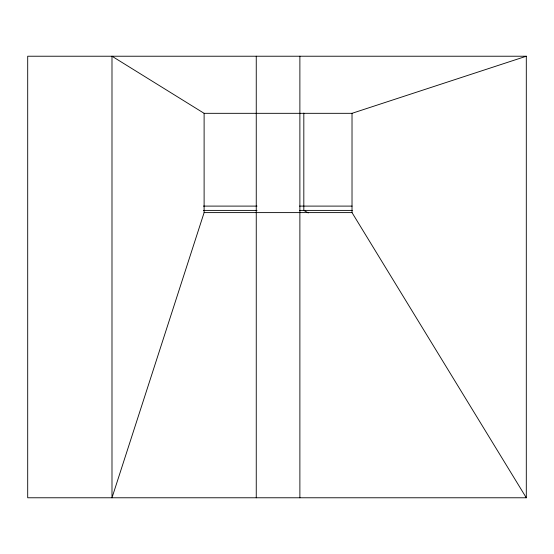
<?xml version="1.0" encoding="UTF-8"?>
<svg xmlns="http://www.w3.org/2000/svg" width="554" height="554" viewBox="0 0 554 554"><rect width="100%" height="100%" fill="white"/><g stroke="black" fill="none" stroke-linecap="round" stroke-linejoin="round"><path stroke-width="0.83" d="M204.114 113.321L204.114 212.611L111.991 497.776L111.991 56.224L204.114 113.321L352.019 113.321L526.3 56.224L526.3 497.776L27.7 497.776L27.7 56.224L526.3 56.224M203.401 206.102L257.008 206.102M299.562 206.102L352.109 206.102M203.401 210.395L257.008 210.395M299.562 210.395L352.289 210.395M204.114 212.611L352.019 212.611L526.3 497.776M308.301 212.923L303.821 210.395L303.821 113.099M352.019 113.321L352.019 212.611M299.88 56.224L299.88 497.776M256.253 56.224L256.253 497.776"/></g></svg>
